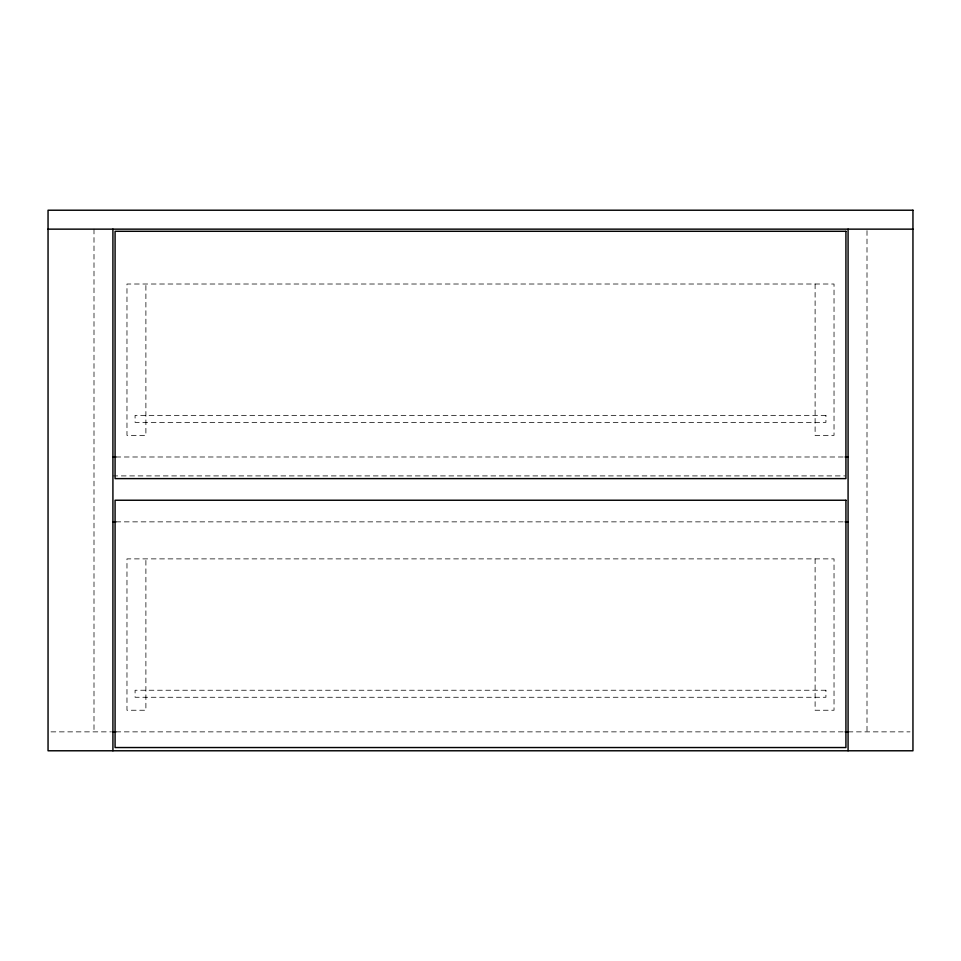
<?xml version="1.0" encoding="UTF-8"?>
<svg xmlns="http://www.w3.org/2000/svg" width="961" height="961" viewBox="0 0 961 961"><rect width="100%" height="100%" fill="white"/><g stroke="black" fill="none" stroke-linecap="round" stroke-linejoin="round"><path stroke-width="0.72" stroke-dasharray="4.8 3.6" d="M115.921 456.992L845.079 456.992M112.917 475.911L845.079 475.911M115.921 521.859L845.079 521.859M50.993 731.862L111.464 731.862M115.921 731.862L845.079 731.862M848.082 731.862L910.007 731.862M867.002 230.64L867.002 731.862M815.108 284L815.108 435.357L834.028 435.357L834.028 284.012L126.972 284.012L126.972 435.357L145.892 435.357L145.892 284.012M815.108 558.882L815.108 710.239L834.028 710.239L834.028 558.882L126.972 558.882L126.972 710.239L145.892 710.239L145.892 558.882M93.998 229.138L93.998 731.862M825.919 415.356L135.081 415.356L135.081 422.384L825.919 422.384L825.919 415.356M825.919 690.238L135.081 690.238L135.081 697.266L825.919 697.266L825.919 690.238"/><path stroke-width="1.44" d="M48.05 229.138L912.95 229.138M112.917 456.992L115.921 456.992M845.079 456.992L848.082 456.992M112.917 521.859L115.921 521.859M845.079 521.859L848.082 521.859M112.617 731.862L115.921 731.862M845.079 731.862L848.383 731.862M848.082 229.138L848.082 750.781M112.917 229.138L112.917 750.781M912.95 210.219L48.05 210.219L48.05 750.781L912.95 750.781L912.95 210.219M845.92 231.301L115.08 231.301L115.08 478.614L845.92 478.614L845.92 231.301M845.92 500.237L115.08 500.237L115.08 747.538L845.92 747.538L845.92 500.237"/></g></svg>
